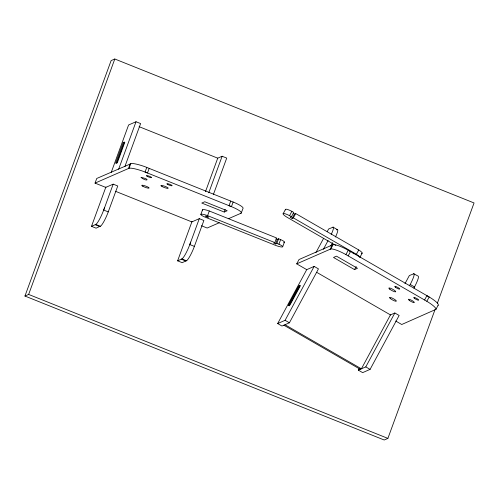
<?xml version="1.0" encoding="UTF-8"?>
<svg xmlns="http://www.w3.org/2000/svg" width="499" height="499" viewBox="0 0 499 499"><rect width="100%" height="100%" fill="white"/><g stroke="black" fill="none" stroke-linecap="round" stroke-linejoin="round"><path stroke-width="0.75" d="M104.59 207.615L103.025 211.782A15.326 2.651 -68.2 0 1 96.288 224.063L95.215 224.712L99.8 226.546M190.705 242.121L189.14 246.288A15.326 2.651 -68.2 0 1 182.403 258.569L181.33 259.218L185.915 261.058M434.985 309.704L387.891 438.39L384.199 439.999L24.95 296.044L111.109 60.61L114.801 59.001L474.05 202.956L437.392 303.124M24.95 296.044L28.643 294.435L114.801 59.001M105.907 186.963L91.498 226.334L96.082 228.174L100.873 225.904A15.326 2.651 -68.2 0 0 107.609 213.622L117.764 185.984L113.179 184.15L105.751 187.393L95.047 183.108L96.744 178.467L131.399 163.504A15.326 2.607 20.1 0 1 145.053 166.735L234.767 202.688A15.326 2.607 20.1 0 1 243.082 208.258L241.185 213.16L228.498 218.699M111.24 172.38L128.586 124.987L136.015 121.744L140.606 123.577L124.819 166.722M124.825 142.227L117.277 162.861L116.161 163.348M113.179 184.15L103.698 210.067L108.283 211.9M118.625 169.267L136.015 121.744M130.195 163.853L128.493 168.494L129.703 168.144A15.326 2.607 20.1 0 1 143.35 171.382L147.498 172.997L149.195 168.356M130.782 163.597L129.085 168.238L95.047 183.108M146.775 167.383L145.078 172.03L231.449 206.636L233.145 201.995M115.381 191.254L191.866 221.905L199.294 218.656L203.879 220.496L193.724 248.128A15.326 2.651 -68.2 0 1 186.988 260.409L182.197 262.68L177.613 260.84L192.021 221.469M205.476 191.678L217.732 158.171L139.09 126.659M199.294 218.656L189.813 244.572L194.398 246.406M200.829 214.464L202.525 209.823M208.757 192.807L222.13 156.249L226.721 158.089L213.341 194.647M207.59 215.643L209.293 210.996L276.552 237.948L274.855 242.595L273.614 243.132L275.654 243.949L276.889 243.412L278.929 244.223A6.799 1.16 20.1 0 1 282.54 246.918A6.799 1.16 20.1 0 1 275.959 245.527L204.621 216.94A6.799 1.16 20.1 0 1 201.01 214.246A6.799 1.16 20.1 0 1 207.59 215.643L274.855 242.595M224.213 212.038L227.182 210.74L204.765 201.758L201.789 203.056L224.213 212.038L225.18 209.387M230.725 201.028L229.029 205.669L233.07 207.328A15.326 2.607 20.1 0 1 241.385 212.898L240.599 213.416M275.654 243.949L277.35 239.308L278.592 238.765L280.631 239.582A6.799 1.16 20.1 0 1 283.725 242.358M276.889 243.412L278.592 238.765M278.929 244.223L280.631 239.582M282.721 246.699L284.418 242.059M409.498 285.808L411.02 282.908A15.326 2.252 -60 0 0 413.945 273.702L409.342 275.56L404.97 283.669M414.345 287.287L415.318 285.391A15.326 2.252 -60 0 0 418.243 276.178L413.646 273.677M283.089 213.809L285.428 209.48M335.852 245.433L286.569 216.978A6.799 1.316 28.3 0 1 283.282 213.572A6.799 1.316 28.3 0 1 289.545 215.674L291.878 211.345L293.786 212.449L291.453 216.778L290.212 217.321L292.121 218.425L293.362 217.882L295.695 213.547L358.719 249.937A6.799 1.316 28.3 0 1 361.501 253.405M292.121 218.425L294.46 214.09L295.695 213.547M296.699 263.859L299.038 259.524L333.07 244.66L330.737 248.989L296.699 263.859L306.729 269.647L314.158 266.397L318.456 268.88L289.395 322.791L281.96 326.04L277.669 323.558L306.729 269.647M315.911 252.619L323.558 238.428M327.201 231.673L328.654 228.972L333.257 227.114A15.326 2.252 -60 0 1 331.211 234.505M288.447 305.114L298.826 285.858L299.943 285.372L289.563 304.627L288.447 305.114L289.645 305.806M277.669 323.558L285.097 320.314L314.158 266.397M323.377 249.3L328.086 240.568M330.756 246.069L332.602 242.645M330.151 249.244L332.484 244.915L333.675 244.591A15.326 2.963 28.3 0 1 346.637 249.369L350.523 251.558L348.19 255.893M426.845 301.309L345.919 254.584L348.258 250.255L429.177 296.974L426.845 301.309L428.36 302.238A15.326 2.963 28.3 0 1 435.983 309.343L401.739 324.506L395.719 321.032M362.199 253.099L359.86 257.434A6.799 1.316 28.3 0 0 356.38 254.272L358.719 249.937M354.508 269.597L357.484 268.294L336.476 256.168L333.507 257.465L354.508 269.597L356.18 266.503M390.243 314.994L394.846 312.985L399.144 315.468L370.083 369.379L362.648 372.628L358.351 370.146L359.087 368.78M358.351 370.146L365.786 366.896L394.846 312.985M413.902 288.091L414.519 286.95L410.222 284.467M424.574 299.999L426.913 295.664L430.699 297.903A15.326 2.963 28.3 0 1 438.315 305.014L438.06 305.369M435.77 309.636L438.11 305.301M217.402 158.314L222.13 156.249M91.498 226.334L95.802 224.456L100.386 226.29M219.248 222.741L207.147 228.031L201.44 225.741M177.613 260.84L181.917 258.962L186.501 260.796M299.306 286.139L300.423 285.653L290.044 304.901L288.927 305.388M330.737 248.989L331.342 248.926A15.326 2.963 28.3 0 1 344.304 253.698L345.919 254.584M275.991 238.765L277.35 239.308M28.643 294.435L387.891 438.39M332.958 227.095L337.255 229.571L336.669 229.833L337.555 229.596A15.326 2.252 -60 0 1 335.509 236.988M293.187 213.354L294.46 214.09M289.545 215.674L291.453 216.778M293.362 217.882L356.38 254.272M316.74 272.348L390.449 314.906L361.388 368.817L284.998 324.712M285.097 320.314L289.395 322.791M365.786 366.896L370.083 369.379M283.881 325.198L360.272 369.304M285.553 209.886A6.799 1.316 28.3 0 1 291.878 211.345M353.092 253.611A1.672 0.324 28.3 0 1 353.448 253.76M202.688 210.16A6.799 1.16 20.1 0 1 209.293 210.996M123.203 142.514L115.649 163.142L116.766 162.655L124.313 142.028L123.203 142.514M141.105 177.494C147.317 182.316 150.648 178.96 141.105 177.494M205.7 216.123C208.576 218.518 210.216 216.734 205.7 216.123M390.486 298.67A3.898 0.755 28.3 0 0 396.256 301.234A3.898 0.755 28.3 0 0 391.989 298.015A3.898 0.755 28.3 0 0 390.486 298.67M395.507 287.274A2.788 0.536 28.3 0 0 399.624 289.108A2.788 0.536 28.3 0 0 396.58 286.806A2.788 0.536 28.3 0 0 395.507 287.274M414.482 298.358A2.788 0.536 28.3 0 0 418.599 300.192A2.788 0.536 28.3 0 0 415.555 297.891A2.788 0.536 28.3 0 0 414.482 298.358M409.299 300.373A3.35 0.649 28.3 0 0 414.245 302.581A3.35 0.649 28.3 0 0 410.59 299.812A3.35 0.649 28.3 0 0 409.299 300.373M389.856 289.258A3.905 0.755 28.3 0 0 395.626 291.828A3.905 0.755 28.3 0 0 391.359 288.603A3.905 0.755 28.3 0 0 389.856 289.258M142.907 186.314A3.898 0.661 20.1 0 0 149.008 188.129A3.898 0.661 20.1 0 0 144.411 185.659A3.898 0.661 20.1 0 0 142.907 186.314M167.695 184.449A2.788 0.474 20.1 0 0 172.055 185.74A2.788 0.474 20.1 0 0 168.768 183.975A2.788 0.474 20.1 0 0 167.695 184.449M147.193 176.334A2.788 0.474 20.1 0 0 151.546 177.632A2.788 0.474 20.1 0 0 148.265 175.866A2.788 0.474 20.1 0 0 147.193 176.334M162.013 186.501A3.905 0.667 20.1 0 0 168.126 188.316A3.905 0.667 20.1 0 0 163.516 185.84A3.905 0.667 20.1 0 0 162.013 186.501"/></g></svg>
